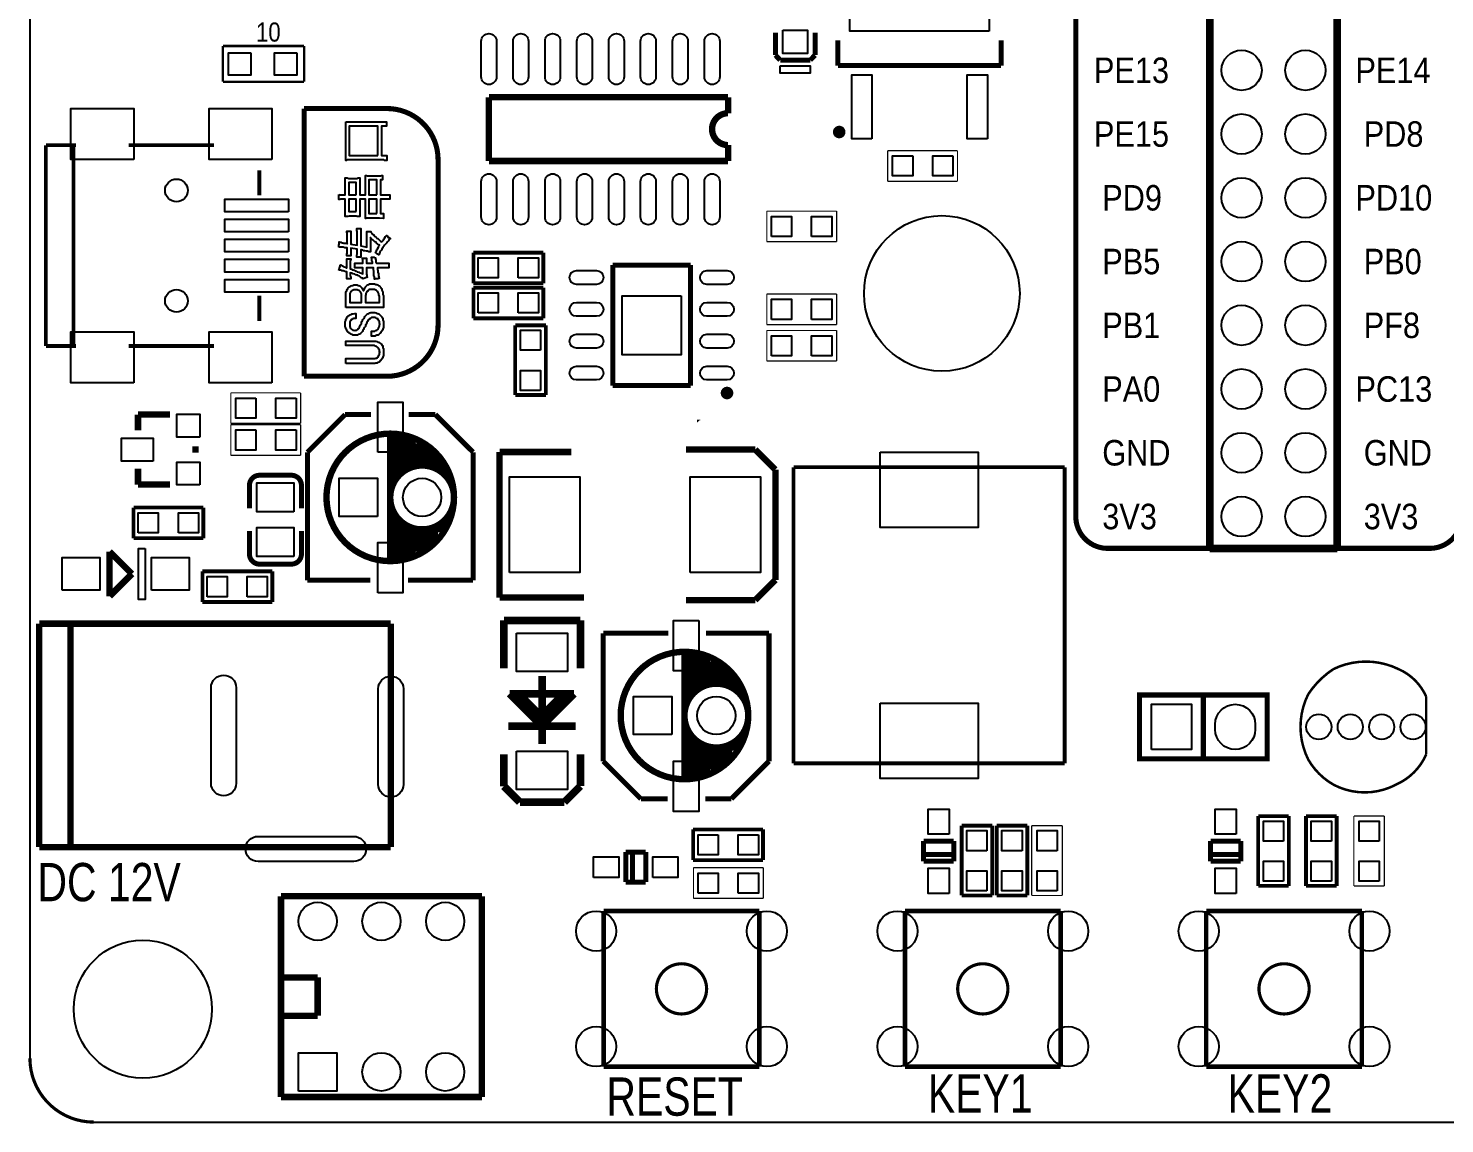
# Model space of a CAD drawing. Extents: x -6 to 176, y 0 to 129.
# Drawn here: x -0.1 to 56.3, y -0.1 to 43.6 of the extents above; entities that cross this region are included whole.
import ezdxf

# ---------------------------------------------------------------- set-up
doc = ezdxf.new("R2010")
doc.units = 0
for name, color, linetype in [('BG_OUTLINE', 3, 'CONTINUOUS'), ('BG_SILKSCREEN_TOP', 85, 'CONTINUOUS'), ('PG_SILKSCREEN_TOP', 85, 'CONTINUOUS'), ('PIN_TOP', 69, 'CONTINUOUS')]:
    doc.layers.add(name, color=color, linetype=linetype)

msp = doc.modelspace()

# ---------------------------------------------------------------- linework, layer by layer
at = {"layer": 'BG_OUTLINE'}
msp.add_lwpolyline([(0, 2.54, 0.414214), (2.54, 0), (173.459902, 0, 0.414214), (175.999902, 2.54), (175.999902, 122.460004, 0.414214), (173.459902, 125.000004), (2.54, 125.000004, 0.414214), (0, 122.460004)], format="xyb", close=True, dxfattribs=at)
at = {"layer": 'BG_OUTLINE', "const_width": 0.127}
msp.add_lwpolyline([(0, 2.54, 0.414214), (2.54, 0)], format="xyb", dxfattribs=at)
at = {"layer": 'BG_SILKSCREEN_TOP', "const_width": 0.2032}
for points in [[(46.99, 22.86), (55.753, 22.86, 0.414214), (57.023, 24.13), (57.023, 97.917, 0.414214), (55.753, 99.187), (42.926, 99.187, 0.414214), (41.656, 97.917), (41.656, 24.13, 0.414214), (42.926, 22.86), (46.99, 22.86)], [(14.224, 40.386, -0.414214), (16.256, 38.354)], [(16.256, 38.354), (16.256, 31.75, -0.414214), (14.224, 29.718)]]:
    msp.add_lwpolyline(points, format="xyb", dxfattribs=at)
at = {"layer": 'BG_SILKSCREEN_TOP'}
for points, const_width in [([(10.922, 40.386), (14.224, 40.386)], 0.2032), ([(10.922, 29.718), (10.922, 40.386)], 0.2032), ([(14.224, 29.718), (10.922, 29.718)], 0.2032), ([(26.56332, 27.976576), (26.70048, 27.976576)], 0.0254), ([(26.56332, 27.958288), (26.663904, 27.958288)], 0.0254), ([(26.56332, 27.94), (26.65476, 27.94)], 0.0254), ([(26.56332, 27.930856), (26.618184, 27.930856)], 0.0254), ([(26.56332, 27.912568), (26.60904, 27.912568)], 0.0254), ([(26.56332, 27.89428), (26.590752, 27.89428)], 0.0254), ([(26.56332, 27.885136), (26.572464, 27.885136)], 0.0254), ([(26.56332, 27.866848), (26.572464, 27.866848)], 0.0254)]:
    msp.add_lwpolyline(points, dxfattribs=dict(at, const_width=const_width))
for points in [[(12.580366, 39.860982), (12.620244, 39.860982), (12.660376, 39.860982), (12.700254, 39.860982), (12.740386, 39.860982), (12.80033, 39.860982), (12.840208, 39.860982), (12.88034, 39.860982), (12.920218, 39.860982), (12.940284, 39.860982), (13.860272, 39.860982), (13.90015, 39.860982), (13.940282, 39.860982), (13.98016, 39.860982), (14.020292, 39.860982), (14.080236, 39.860982), (14.120368, 39.860982), (14.160246, 39.860982), (14.200378, 39.860982), (14.200378, 39.680896), (14.000226, 39.680896), (14.000226, 38.520878), (14.22019, 38.520878), (14.22019, 38.32098), (14.180312, 38.32098), (14.14018, 38.32098), (14.100302, 38.340792), (14.06017, 38.340792), (14.000226, 38.340792), (13.960348, 38.340792), (13.920216, 38.340792), (13.880338, 38.340792), (13.860272, 38.340792), (12.940284, 38.340792), (12.900152, 38.340792), (12.860274, 38.340792), (12.820142, 38.340792), (12.760198, 38.340792), (12.72032, 38.340792), (12.680188, 38.340792), (12.64031, 38.340792), (12.600178, 38.32098), (12.580366, 38.32098)], [(13.860272, 38.520878), (13.860272, 39.680896), (12.72032, 39.680896), (12.72032, 38.520878)], [(12.300204, 36.96081), (12.340336, 36.940998), (12.380214, 36.940998), (12.420346, 36.940998), (12.460224, 36.940998), (12.520168, 36.940998), (12.5603, 36.940998), (12.5603, 37.620956), (12.600178, 37.620956), (12.64031, 37.620956), (12.700254, 37.60089), (12.740386, 37.60089), (12.780264, 37.60089), (12.820142, 37.60089), (12.840208, 37.60089), (12.900152, 37.60089), (12.940284, 37.60089), (12.980162, 37.60089), (13.020294, 37.60089), (13.080238, 37.620956), (13.12037, 37.620956), (13.140182, 37.620956), (13.140182, 36.940998), (13.360146, 36.940998), (13.360146, 37.720778), (13.400278, 37.720778), (13.440156, 37.700966), (13.480288, 37.700966), (13.540232, 37.700966), (13.580364, 37.700966), (13.620242, 37.700966), (13.680186, 37.700966), (13.720318, 37.700966), (13.780262, 37.700966), (13.82014, 37.700966), (13.860272, 37.700966), (13.90015, 37.700966), (13.960348, 37.700966), (14.000226, 37.720778), (14.040358, 37.720778), (14.040358, 37.540946), (13.960348, 37.540946), (13.960348, 36.940998), (14.000226, 36.940998), (14.06017, 36.940998), (14.100302, 36.940998), (14.14018, 36.940998), (14.200378, 36.940998), (14.240256, 36.940998), (14.280388, 36.940998), (14.320266, 36.940998), (14.340332, 36.940998), (14.340332, 36.780978), (14.3002, 36.780978), (14.240256, 36.780978), (14.200378, 36.780978), (14.160246, 36.780978), (14.120368, 36.780978), (14.080236, 36.780978), (14.020292, 36.780978), (13.98016, 36.780978), (13.960348, 36.780978), (13.960348, 36.200842), (14.080236, 36.200842), (14.080236, 36.000944), (13.920216, 36.020756), (13.860272, 36.020756), (13.800328, 36.020756), (13.740384, 36.020756), (13.680186, 36.020756), (13.620242, 36.020756), (13.580364, 36.020756), (13.540232, 36.020756), (13.500354, 36.020756), (13.460222, 36.020756), (13.420344, 36.020756), (13.400278, 36.020756), (13.380212, 36.000944), (13.360146, 36.000944), (13.360146, 36.780978), (13.140182, 36.780978), (13.140182, 36.080954), (13.080238, 36.080954), (13.04036, 36.080954), (13.000228, 36.100766), (12.96035, 36.100766), (12.900152, 36.100766), (12.860274, 36.100766), (12.840208, 36.100766), (12.80033, 36.100766), (12.760198, 36.100766), (12.72032, 36.100766), (12.660376, 36.080954), (12.620244, 36.080954), (12.580366, 36.080954), (12.5603, 36.080954), (12.5603, 36.780978), (12.520168, 36.780978), (12.48029, 36.780978), (12.420346, 36.780978), (12.380214, 36.780978), (12.340336, 36.760912), (12.300204, 36.760912)], [(13.000228, 36.940998), (13.000228, 37.44087), (12.700254, 37.44087), (12.700254, 36.940998)], [(13.82014, 36.940998), (13.82014, 37.540946), (13.500354, 37.540946), (13.500354, 36.940998)], [(13.000228, 36.280852), (13.000228, 36.780978), (12.700254, 36.780978), (12.700254, 36.280852)], [(13.82014, 36.200842), (13.82014, 36.780978), (13.500354, 36.780978), (13.500354, 36.200842)], [(12.300204, 34.860992), (12.300204, 34.90087), (12.300204, 34.941002), (12.32027, 34.98088), (12.32027, 35.020758), (12.32027, 35.080956), (12.340336, 35.06089), (12.380214, 35.06089), (12.420346, 35.040824), (12.460224, 35.040824), (12.500356, 35.020758), (12.5603, 35.020758), (12.620244, 35.020758), (12.64031, 35.000946), (12.64031, 35.280854), (12.64031, 35.320986), (12.64031, 35.360864), (12.64031, 35.420808), (12.620244, 35.46094), (12.620244, 35.500818), (12.780264, 35.500818), (12.780264, 35.46094), (12.780264, 35.420808), (12.780264, 35.38093), (12.780264, 35.340798), (12.780264, 35.280854), (12.780264, 34.98088), (13.04036, 34.941002), (13.04036, 35.38093), (13.04036, 35.440874), (13.04036, 35.481006), (13.020294, 35.520884), (13.020294, 35.560762), (13.020294, 35.600894), (13.180314, 35.600894), (13.180314, 35.560762), (13.180314, 35.520884), (13.180314, 35.481006), (13.180314, 35.440874), (13.180314, 35.38093), (13.180314, 34.920936), (13.420344, 34.860992), (13.420344, 35.481006), (13.580364, 35.481006), (13.580364, 35.46094), (13.620242, 35.420808), (13.640308, 35.38093), (13.680186, 35.360864), (13.700252, 35.320986), (13.720318, 35.30092), (13.760196, 35.280854), (13.780262, 35.260788), (13.82014, 35.22091), (13.860272, 35.200844), (13.880338, 35.180778), (13.920216, 35.1409), (13.960348, 35.100768), (14.020292, 35.080956), (14.040358, 35.100768), (14.06017, 35.120834), (14.080236, 35.1409), (14.100302, 35.180778), (14.120368, 35.22091), (14.160246, 35.280854), (14.200378, 35.320986), (14.240256, 35.30092), (14.260322, 35.260788), (14.3002, 35.240976), (14.340332, 35.22091), (14.360144, 35.200844), (14.320266, 35.180778), (14.3002, 35.1409), (14.280388, 35.120834), (14.240256, 35.080956), (14.22019, 35.040824), (14.180312, 35.000946), (14.160246, 34.98088), (14.120368, 34.941002), (14.100302, 34.90087), (14.06017, 34.860992), (14.040358, 34.82086), (14.020292, 34.780982), (14.000226, 34.74085), (13.960348, 34.700972), (13.940282, 34.66084), (13.920216, 34.620962), (13.920216, 34.58083), (13.90015, 34.560764), (13.860272, 34.58083), (13.82014, 34.600896), (13.780262, 34.640774), (13.760196, 34.66084), (13.780262, 34.66084), (13.780262, 34.680906), (13.800328, 34.720784), (13.82014, 34.760916), (13.840206, 34.800794), (13.880338, 34.860992), (13.90015, 34.920936), (13.920216, 34.941002), (13.90015, 34.960814), (13.860272, 34.98088), (13.840206, 35.000946), (13.800328, 35.020758), (13.780262, 35.06089), (13.740384, 35.080956), (13.700252, 35.120834), (13.660374, 35.160966), (13.620242, 35.180778), (13.580364, 35.22091), (13.560298, 35.240976), (13.560298, 34.680906), (13.500354, 34.680906), (13.440156, 34.700972), (13.400278, 34.700972), (13.340334, 34.720784), (13.300202, 34.720784), (13.260324, 34.74085), (13.220192, 34.74085), (13.20038, 34.760916), (13.180314, 34.760916), (13.180314, 34.700972), (13.180314, 34.640774), (13.180314, 34.58083), (13.180314, 34.540952), (13.180314, 34.50082), (13.180314, 34.481008), (13.180314, 34.460942), (13.020294, 34.460942), (13.020294, 34.481008), (13.020294, 34.520886), (13.020294, 34.540952), (13.04036, 34.600896), (13.04036, 34.640774), (13.04036, 34.700972), (13.04036, 34.760916), (13.04036, 34.780982), (12.780264, 34.82086), (12.780264, 34.760916), (12.780264, 34.700972), (12.780264, 34.66084), (12.780264, 34.600896), (12.780264, 34.58083), (12.780264, 34.540952), (12.780264, 34.520886), (12.620244, 34.520886), (12.620244, 34.560764), (12.620244, 34.58083), (12.64031, 34.620962), (12.64031, 34.680906), (12.64031, 34.720784), (12.64031, 34.780982), (12.64031, 34.82086), (12.64031, 34.840926), (12.600178, 34.840926), (12.5603, 34.840926), (12.540234, 34.840926), (12.48029, 34.860992), (12.440158, 34.860992), (12.380214, 34.860992), (12.340336, 34.860992)], [(12.300204, 33.941004), (12.32027, 34.000948), (12.340336, 34.060892), (12.360148, 34.10077), (12.360148, 34.140902), (12.380214, 34.160968), (12.40028, 34.140902), (12.440158, 34.120836), (12.460224, 34.10077), (12.500356, 34.080958), (12.5603, 34.060892), (12.600178, 34.040826), (12.620244, 34.040826), (12.620244, 34.160968), (12.620244, 34.200846), (12.620244, 34.240978), (12.620244, 34.280856), (12.620244, 34.3408), (12.620244, 34.380932), (12.620244, 34.400998), (12.780264, 34.400998), (12.780264, 34.3408), (12.760198, 34.300922), (12.760198, 34.240978), (12.760198, 34.200846), (12.760198, 34.18078), (12.760198, 34.160968), (12.760198, 34.000948), (12.780264, 34.000948), (12.820142, 33.980882), (12.840208, 33.960816), (12.88034, 33.960816), (12.920218, 33.941004), (12.96035, 33.920938), (13.000228, 33.900872), (13.04036, 33.880806), (13.100304, 33.860994), (13.140182, 33.840928), (13.20038, 33.820862), (13.260324, 33.800796), (13.260324, 34.040826), (13.20038, 34.040826), (13.160248, 34.040826), (13.100304, 34.040826), (13.060172, 34.040826), (13.020294, 34.040826), (12.980162, 34.040826), (12.940284, 34.040826), (12.940284, 34.220912), (12.980162, 34.220912), (13.000228, 34.220912), (13.04036, 34.220912), (13.100304, 34.220912), (13.140182, 34.220912), (13.20038, 34.220912), (13.260324, 34.220912), (13.260324, 34.26079), (13.260324, 34.300922), (13.260324, 34.3408), (13.240258, 34.400998), (13.240258, 34.42081), (13.400278, 34.42081), (13.400278, 34.380932), (13.400278, 34.3408), (13.400278, 34.300922), (13.400278, 34.240978), (13.400278, 34.220912), (13.640308, 34.220912), (13.640308, 34.26079), (13.620242, 34.300922), (13.620242, 34.3408), (13.620242, 34.380932), (13.600176, 34.440876), (13.600176, 34.460942), (13.640308, 34.460942), (13.700252, 34.460942), (13.740384, 34.440876), (13.760196, 34.440876), (13.760196, 34.42081), (13.760196, 34.380932), (13.780262, 34.3408), (13.780262, 34.280856), (13.800328, 34.240978), (13.800328, 34.220912), (13.860272, 34.220912), (13.920216, 34.220912), (13.98016, 34.220912), (14.020292, 34.220912), (14.06017, 34.220912), (14.120368, 34.220912), (14.160246, 34.220912), (14.200378, 34.220912), (14.240256, 34.220912), (14.260322, 34.220912), (14.3002, 34.220912), (14.3002, 34.040826), (14.260322, 34.040826), (14.200378, 34.040826), (14.160246, 34.040826), (14.120368, 34.040826), (14.06017, 34.040826), (14.020292, 34.040826), (13.98016, 34.040826), (13.940282, 34.040826), (13.90015, 34.040826), (13.860272, 34.040826), (13.840206, 34.040826), (13.840206, 33.980882), (13.860272, 33.920938), (13.860272, 33.860994), (13.880338, 33.800796), (13.880338, 33.760918), (13.880338, 33.720786), (13.90015, 33.680908), (13.90015, 33.660842), (13.90015, 33.640776), (13.920216, 33.620964), (13.860272, 33.600898), (13.82014, 33.600898), (13.780262, 33.600898), (13.740384, 33.580832), (13.720318, 33.580832), (13.720318, 33.600898), (13.720318, 33.640776), (13.720318, 33.660842), (13.700252, 33.700974), (13.700252, 33.740852), (13.700252, 33.800796), (13.700252, 33.840928), (13.700252, 33.900872), (13.680186, 33.960816), (13.680186, 34.02076), (13.680186, 34.040826), (13.400278, 34.040826), (13.400278, 33.980882), (13.400278, 33.941004), (13.400278, 33.880806), (13.400278, 33.840928), (13.400278, 33.780984), (13.420344, 33.740852), (13.420344, 33.720786), (13.420344, 33.680908), (13.440156, 33.660842), (13.260324, 33.600898), (13.240258, 33.620964), (13.20038, 33.640776), (13.160248, 33.660842), (13.12037, 33.700974), (13.080238, 33.720786), (13.060172, 33.740852), (13.020294, 33.740852), (12.980162, 33.760918), (12.940284, 33.780984), (12.88034, 33.800796), (12.840208, 33.820862), (12.80033, 33.820862), (12.760198, 33.840928), (12.760198, 33.800796), (12.760198, 33.760918), (12.760198, 33.720786), (12.780264, 33.660842), (12.780264, 33.620964), (12.780264, 33.600898), (12.620244, 33.600898), (12.620244, 33.640776), (12.620244, 33.680908), (12.620244, 33.720786), (12.620244, 33.780984), (12.620244, 33.820862), (12.620244, 33.860994), (12.620244, 33.880806), (12.580366, 33.880806), (12.520168, 33.900872), (12.48029, 33.920938), (12.440158, 33.920938), (12.40028, 33.941004), (12.360148, 33.941004), (12.32027, 33.941004)], [(12.580366, 32.460946), (12.580366, 32.92094), (12.580366, 32.960818), (12.580366, 33.020762), (12.580366, 33.060894), (12.600178, 33.100772), (12.620244, 33.140904), (12.64031, 33.180782), (12.660376, 33.220914), (12.680188, 33.24098), (12.72032, 33.280858), (12.760198, 33.300924), (12.80033, 33.32099), (12.840208, 33.340802), (12.88034, 33.340802), (12.920218, 33.360868), (12.96035, 33.360868), (13.020294, 33.360868), (13.060172, 33.340802), (13.100304, 33.340802), (13.140182, 33.32099), (13.160248, 33.300924), (13.180314, 33.280858), (13.220192, 33.24098), (13.240258, 33.200848), (13.260324, 33.180782), (13.28039, 33.140904), (13.28039, 33.120838), (13.300202, 33.16097), (13.320268, 33.200848), (13.340334, 33.24098), (13.360146, 33.280858), (13.400278, 33.32099), (13.420344, 33.340802), (13.460222, 33.360868), (13.500354, 33.380934), (13.540232, 33.401), (13.600176, 33.401), (13.620242, 33.401), (13.680186, 33.401), (13.720318, 33.401), (13.780262, 33.380934), (13.82014, 33.380934), (13.860272, 33.360868), (13.880338, 33.340802), (13.920216, 33.32099), (13.940282, 33.300924), (13.98016, 33.260792), (14.000226, 33.220914), (14.020292, 33.180782), (14.020292, 33.16097), (14.040358, 33.120838), (14.06017, 33.060894), (14.06017, 33.020762), (14.06017, 32.980884), (14.080236, 32.92094), (14.080236, 32.900874), (14.080236, 32.460946)], [(12.740386, 32.980884), (12.740386, 32.660844), (13.20038, 32.660844), (13.20038, 33.00095), (13.160248, 33.08096), (13.12037, 33.120838), (13.04036, 33.16097), (12.900152, 33.16097), (12.820142, 33.120838), (12.80033, 33.100772), (12.780264, 33.100772), (12.740386, 33.020762)], [(13.360146, 32.880808), (13.360146, 32.660844), (13.920216, 32.660844), (13.920216, 32.900874), (13.90015, 32.960818), (13.90015, 33.00095), (13.860272, 33.08096), (13.860272, 33.100772), (13.82014, 33.120838), (13.800328, 33.140904), (13.720318, 33.180782), (13.520166, 33.180782), (13.500354, 33.16097), (13.460222, 33.140904), (13.440156, 33.100772), (13.420344, 33.100772), (13.380212, 33.020762), (13.380212, 32.980884), (13.360146, 32.941006)], [(12.5603, 31.680912), (12.5603, 31.72079), (12.5603, 31.760922), (12.5603, 31.780988), (12.5603, 31.840932), (12.5603, 31.88081), (12.580366, 31.941008), (12.580366, 31.980886), (12.600178, 32.000952), (12.620244, 32.04083), (12.64031, 32.080962), (12.660376, 32.100774), (12.680188, 32.12084), (12.72032, 32.140906), (12.760198, 32.160972), (12.80033, 32.180784), (12.840208, 32.20085), (12.88034, 32.20085), (12.940284, 32.220916), (12.980162, 32.220916), (12.980162, 32.020764), (12.940284, 32.020764), (12.900152, 32.020764), (12.860274, 32.000952), (12.820142, 31.980886), (12.80033, 31.980886), (12.780264, 31.941008), (12.760198, 31.900876), (12.740386, 31.88081), (12.740386, 31.820866), (12.740386, 31.780988), (12.740386, 31.740856), (12.740386, 31.700978), (12.760198, 31.660846), (12.780264, 31.620968), (12.820142, 31.580836), (12.860274, 31.56077), (12.900152, 31.56077), (12.940284, 31.540958), (12.980162, 31.56077), (13.020294, 31.56077), (13.060172, 31.600902), (13.080238, 31.600902), (13.080238, 31.620968), (13.100304, 31.64078), (13.12037, 31.680912), (13.140182, 31.72079), (13.160248, 31.760922), (13.20038, 31.820866), (13.20038, 31.860998), (13.220192, 31.900876), (13.240258, 31.941008), (13.260324, 31.980886), (13.300202, 32.020764), (13.320268, 32.060896), (13.340334, 32.100774), (13.360146, 32.12084), (13.400278, 32.160972), (13.420344, 32.180784), (13.460222, 32.20085), (13.500354, 32.220916), (13.540232, 32.240982), (13.580364, 32.260794), (13.620242, 32.260794), (13.660374, 32.260794), (13.700252, 32.260794), (13.740384, 32.260794), (13.780262, 32.240982), (13.82014, 32.220916), (13.860272, 32.220916), (13.90015, 32.20085), (13.940282, 32.160972), (13.960348, 32.140906), (14.000226, 32.100774), (14.020292, 32.080962), (14.040358, 32.04083), (14.06017, 32.000952), (14.06017, 31.96082), (14.080236, 31.920942), (14.080236, 31.860998), (14.080236, 31.820866), (14.080236, 31.780988), (14.080236, 31.740856), (14.080236, 31.680912), (14.080236, 31.64078), (14.06017, 31.600902), (14.040358, 31.56077), (14.020292, 31.520892), (14.000226, 31.500826), (13.98016, 31.460948), (13.960348, 31.440882), (13.940282, 31.420816), (13.90015, 31.380938), (13.860272, 31.360872), (13.82014, 31.360872), (13.780262, 31.340806), (13.740384, 31.320994), (13.700252, 31.320994), (13.660374, 31.320994), (13.600176, 31.320994), (13.600176, 31.520892), (13.660374, 31.520892), (13.700252, 31.520892), (13.740384, 31.520892), (13.780262, 31.540958), (13.82014, 31.56077), (13.860272, 31.580836), (13.860272, 31.600902), (13.880338, 31.64078), (13.90015, 31.660846), (13.920216, 31.72079), (13.920216, 31.760922), (13.940282, 31.780988), (13.920216, 31.840932), (13.920216, 31.88081), (13.90015, 31.920942), (13.880338, 31.96082), (13.860272, 31.980886), (13.860272, 32.000952), (13.82014, 32.020764), (13.780262, 32.04083), (13.740384, 32.060896), (13.700252, 32.060896), (13.680186, 32.060896), (13.640308, 32.060896), (13.600176, 32.060896), (13.560298, 32.020764), (13.520166, 32.000952), (13.520166, 31.980886), (13.480288, 31.96082), (13.460222, 31.920942), (13.440156, 31.900876), (13.420344, 31.860998), (13.400278, 31.820866), (13.380212, 31.760922), (13.360146, 31.760922), (13.360146, 31.700978), (13.320268, 31.660846), (13.300202, 31.620968), (13.28039, 31.580836), (13.260324, 31.540958), (13.240258, 31.500826), (13.220192, 31.48076), (13.20038, 31.460948), (13.160248, 31.420816), (13.12037, 31.401004), (13.080238, 31.380938), (13.04036, 31.360872), (13.000228, 31.360872), (12.96035, 31.360872), (12.920218, 31.360872), (12.88034, 31.360872), (12.840208, 31.380938), (12.80033, 31.401004), (12.760198, 31.420816), (12.72032, 31.440882), (12.700254, 31.460948), (12.660376, 31.48076), (12.64031, 31.520892), (12.620244, 31.56077), (12.600178, 31.600902), (12.580366, 31.64078)], [(12.580366, 30.22092), (12.580366, 30.420818), (13.640308, 30.420818), (13.700252, 30.420818), (13.740384, 30.420818), (13.780262, 30.440884), (13.82014, 30.440884), (13.840206, 30.480762), (13.860272, 30.480762), (13.880338, 30.520894), (13.90015, 30.560772), (13.920216, 30.600904), (13.920216, 30.640782), (13.940282, 30.680914), (13.920216, 30.720792), (13.920216, 30.760924), (13.90015, 30.800802), (13.880338, 30.840934), (13.860272, 30.861), (13.840206, 30.880812), (13.800328, 30.900878), (13.760196, 30.920944), (13.720318, 30.940756), (13.660374, 30.940756), (13.640308, 30.940756), (12.580366, 30.940756), (12.580366, 31.120842), (13.640308, 31.120842), (13.680186, 31.120842), (13.740384, 31.120842), (13.780262, 31.120842), (13.82014, 31.100776), (13.860272, 31.080964), (13.90015, 31.080964), (13.920216, 31.060898), (13.960348, 31.020766), (14.000226, 31.000954), (14.020292, 30.960822), (14.040358, 30.940756), (14.06017, 30.900878), (14.06017, 30.861), (14.080236, 30.820868), (14.080236, 30.760924), (14.080236, 30.720792), (14.080236, 30.680914), (14.080236, 30.62097), (14.080236, 30.580838), (14.080236, 30.520894), (14.06017, 30.480762), (14.040358, 30.440884), (14.020292, 30.401006), (14.000226, 30.38094), (13.98016, 30.340808), (13.960348, 30.340808), (13.940282, 30.30093), (13.90015, 30.280864), (13.860272, 30.260798), (13.82014, 30.240986), (13.780262, 30.240986), (13.740384, 30.22092), (13.700252, 30.22092), (13.640308, 30.22092)]]:
    msp.add_lwpolyline(points, close=True, dxfattribs=at)
at = {"layer": 'PG_SILKSCREEN_TOP'}
for points, const_width in [([(46.99, 22.86), (46.99, 99.06)], 0.3048), ([(52.07, 99.06), (52.07, 22.86)], 0.3048), ([(29.69006, 43.41495), (29.69006, 42.515028)], 0.199898), ([(31.26994, 42.515028), (31.26994, 43.41495)], 0.199898), ([(7.6835, 42.8752), (10.921492, 42.8752)], 0.100076), ([(7.6835, 41.4528), (7.6835, 42.8752)], 0.100076), ([(10.921492, 42.8752), (10.921492, 41.4528)], 0.100076), ([(32.18307, 42.099992), (32.18307, 43.09999)], 0.199898), ([(38.68293, 43.09999), (38.68293, 42.099992)], 0.199898), ([(29.69006, 42.515028), (29.8831, 42.314876)], 0.199898), ([(29.8831, 42.314876), (31.0769, 42.314876)], 0.199898), ([(31.0769, 42.314876), (31.26994, 42.515028)], 0.199898), ([(38.68293, 42.099992), (32.18307, 42.099992)], 0.199898), ([(10.921492, 41.4528), (7.6835, 41.4528)], 0.100076), ([(18.280126, 38.294818), (18.280126, 40.834818)], 0.254), ([(18.280126, 40.834818), (27.805126, 40.834818)], 0.254), ([(27.805126, 40.834818), (27.805126, 40.199818)], 0.254), ([(0.634238, 38.924992), (1.834134, 38.924992)], 0.1524), ([(0.634238, 30.925008), (0.634238, 38.924992)], 0.1524), ([(1.734058, 30.925008), (1.734058, 38.924992)], 0.1524), ([(3.934206, 38.924992), (7.33425, 38.924992)], 0.1524), ([(27.805126, 38.929818), (27.805126, 38.294818)], 0.254), ([(27.805126, 38.294818), (18.280126, 38.294818)], 0.254), ([(34.163, 38.7096), (36.9443, 38.7096)], 0.0508), ([(34.163, 37.4904), (34.163, 38.7096)], 0.0508), ([(36.9443, 38.7096), (36.9443, 37.4904)], 0.0508), ([(9.134094, 36.924996), (9.134094, 37.924994)], 0.1524), ([(36.9443, 37.4904), (34.163, 37.4904)], 0.0508), ([(29.3497, 35.0774), (29.3497, 36.2966)], 0.0508), ([(29.3497, 36.2966), (32.131, 36.2966)], 0.0508), ([(32.131, 36.2966), (32.131, 35.0774)], 0.0508), ([(32.131, 35.0774), (29.3497, 35.0774)], 0.0508), ([(17.6657, 34.6456), (20.447, 34.6456)], 0.1524), ([(17.6657, 33.4264), (17.6657, 34.6456)], 0.1524), ([(20.447, 34.6456), (20.447, 33.4264)], 0.1524), ([(26.314908, 34.150046), (23.215092, 34.150046)], 0.199898), ([(23.215092, 34.150046), (23.215092, 29.349954)], 0.199898), ([(26.314908, 29.349954), (26.314908, 34.150046)], 0.199898), ([(20.447, 33.4264), (17.6657, 33.4264)], 0.1524), ([(17.6657, 33.2486), (20.447, 33.2486)], 0.1524), ([(17.6657, 32.0294), (17.6657, 33.2486)], 0.1524), ([(20.447, 33.2486), (20.447, 32.0294)], 0.1524), ([(9.134094, 31.925006), (9.134094, 32.925004)], 0.1524), ([(29.3497, 31.7754), (29.3497, 32.9946)], 0.0508), ([(29.3497, 32.9946), (32.131, 32.9946)], 0.0508), ([(32.131, 32.9946), (32.131, 31.7754)], 0.0508), ([(20.447, 32.0294), (17.6657, 32.0294)], 0.1524), ([(19.3294, 28.9687), (19.3294, 31.75)], 0.1524), ([(19.3294, 31.75), (20.5486, 31.75)], 0.1524), ([(20.5486, 31.75), (20.5486, 28.9687)], 0.1524), ([(32.131, 31.7754), (29.3497, 31.7754)], 0.0508), ([(29.3497, 30.32252), (29.3497, 31.54172)], 0.0508), ([(29.3497, 31.54172), (32.131, 31.54172)], 0.0508), ([(32.131, 31.54172), (32.131, 30.32252)], 0.0508), ([(0.634238, 30.925008), (1.834134, 30.925008)], 0.1524), ([(3.934206, 30.925008), (7.33425, 30.925008)], 0.1524), ([(32.131, 30.32252), (29.3497, 30.32252)], 0.0508), ([(23.215092, 29.349954), (26.314908, 29.349954)], 0.199898), ([(8.001, 29.0576), (10.7823, 29.0576)], 0.0508), ([(8.001, 27.8384), (8.001, 29.0576)], 0.0508), ([(10.7823, 29.0576), (10.7823, 27.8384)], 0.0508), ([(20.5486, 28.9687), (19.3294, 28.9687)], 0.1524), ([(4.3053, 27.559), (4.3053, 28.194)], 0.254), ([(4.3053, 28.194), (5.5753, 28.194)], 0.254), ([(12.550902, 28.191968), (11.051032, 26.692098)], 0.199898), ([(13.589, 28.191968), (12.550902, 28.191968)], 0.199898), ([(16.151098, 28.191968), (15.0876, 28.191968)], 0.199898), ([(17.650968, 26.692098), (16.151098, 28.191968)], 0.199898), ([(10.7823, 27.8384), (8.001, 27.8384)], 0.0508), ([(8.001, 27.7876), (10.7823, 27.7876)], 0.0508), ([(8.001, 26.5684), (8.001, 27.7876)], 0.0508), ([(10.7823, 27.7876), (10.7823, 26.5684)], 0.0508), ([(14.351, 22.352), (14.351, 27.432)], 0.254), ([(14.478, 27.178), (15.367, 27.178)], 0.254), ([(6.5913, 26.67), (6.5913, 26.924)], 0.254), ([(10.7823, 26.5684), (8.001, 26.5684)], 0.0508), ([(11.051032, 26.692098), (11.051032, 21.592032)], 0.199898), ([(14.478, 26.924), (15.875, 26.924)], 0.254), ([(14.478, 26.67), (16.129, 26.67)], 0.254), ([(14.478, 26.416), (16.383, 26.416)], 0.254), ([(17.650968, 21.592032), (17.650968, 26.692098)], 0.199898), ([(21.56333, 26.699718), (18.70329, 26.699718)], 0.254), ([(18.70329, 26.699718), (18.70329, 20.899882)], 0.254), ([(26.13533, 26.799794), (28.89123, 26.799794)], 0.254), ([(28.89123, 26.799794), (29.69133, 25.999694)], 0.254), ([(4.3053, 26.035), (4.3053, 25.4)], 0.254), ([(14.478, 26.162), (16.51, 26.162)], 0.254), ([(14.478, 25.908), (14.859, 25.908)], 0.254), ([(16.383, 26.035), (16.51, 26.035)], 0.254), ([(29.69133, 25.999694), (29.69133, 21.599906)], 0.254), ([(30.41396, 26.092912), (30.41396, 14.293088)], 0.1524), ([(41.21404, 26.092912), (30.41396, 26.092912)], 0.1524), ([(41.21404, 14.293088), (41.21404, 26.092912)], 0.1524), ([(4.3053, 25.4), (5.5753, 25.4)], 0.254), ([(8.74395, 25.373076), (8.74395, 24.453088)], 0.199898), ([(14.478, 25.781), (14.605, 25.781)], 0.254), ([(4.1275, 24.4856), (6.9088, 24.4856)], 0.1524), ([(4.1275, 23.2664), (4.1275, 24.4856)], 0.1524), ([(6.9088, 24.4856), (6.9088, 23.2664)], 0.1524), ([(14.351, 24.13), (14.605, 24.13)], 0.254), ([(14.351, 23.876), (14.859, 23.876)], 0.254), ([(14.351, 23.622), (16.51, 23.622)], 0.254), ([(16.383, 23.749), (16.51, 23.749)], 0.254), ([(6.9088, 23.2664), (4.1275, 23.2664)], 0.1524), ([(10.81405, 22.632924), (10.81405, 23.552912)], 0.199898), ([(14.478, 23.368), (16.256, 23.368)], 0.254), ([(14.478, 23.114), (16.129, 23.114)], 0.254), ([(3.175, 22.733), (4.064, 21.844)], 0.254), ([(3.175, 20.955), (3.175, 22.733)], 0.254), ([(14.351, 22.606), (15.367, 22.606)], 0.254), ([(14.478, 22.86), (15.875, 22.86)], 0.254), ([(52.07, 22.86), (46.99, 22.86)], 0.3048), ([(6.8707, 21.9456), (9.652, 21.9456)], 0.1524), ([(6.8707, 20.7264), (6.8707, 21.9456)], 0.1524), ([(9.652, 21.9456), (9.652, 20.7264)], 0.1524), ([(4.064, 21.844), (3.175, 20.955)], 0.254), ([(11.051032, 21.592032), (13.5636, 21.592032)], 0.199898), ([(15.0622, 21.592032), (17.650968, 21.592032)], 0.199898), ([(29.69133, 21.599906), (28.89123, 20.799806)], 0.254), ([(18.70329, 20.899882), (22.07133, 20.899882)], 0.254), ([(28.89123, 20.799806), (26.13533, 20.799806)], 0.254), ([(9.652, 20.7264), (6.8707, 20.7264)], 0.1524), ([(0.373126, 10.959592), (0.373126, 19.859752)], 0.254), ([(0.373126, 19.859752), (14.373098, 19.859752)], 0.254), ([(1.617726, 11.010392), (1.617726, 19.859752)], 0.254), ([(14.373098, 19.859752), (14.373098, 10.959592)], 0.254), ([(18.87601, 18.082006), (18.87601, 19.987006)], 0.3048), ([(18.87601, 19.987006), (21.92401, 19.987006)], 0.3048), ([(21.92401, 19.987006), (21.92401, 18.082006)], 0.3048), ([(25.4254, 19.479768), (22.836632, 19.479768)], 0.199898), ([(22.836632, 19.479768), (22.836632, 14.379702)], 0.199898), ([(29.436568, 19.479768), (26.924, 19.479768)], 0.199898), ([(29.436568, 14.379702), (29.436568, 19.479768)], 0.199898), ([(26.070052, 13.66012), (26.070052, 18.74012)], 0.254), ([(26.197052, 18.48612), (27.086052, 18.48612)], 0.254), ([(26.197052, 18.23212), (27.594052, 18.23212)], 0.254), ([(26.197052, 17.97812), (27.848052, 17.97812)], 0.254), ([(20.396708, 17.779238), (20.396708, 15.061438)], 0.3048), ([(26.197052, 17.72412), (28.102052, 17.72412)], 0.254), ([(26.197052, 17.47012), (28.229052, 17.47012)], 0.254), ([(20.396708, 15.772638), (19.101308, 17.068038)], 0.3048), ([(19.101308, 17.068038), (21.666708, 17.068038)], 0.3048), ([(20.361656, 16.16964), (19.507708, 17.023842)], 0.3048), ([(21.260308, 17.068038), (20.361656, 16.16964)], 0.3048), ([(21.666708, 17.068038), (20.371308, 15.772638)], 0.3048), ([(26.197052, 17.21612), (26.578052, 17.21612)], 0.254), ([(26.197052, 17.08912), (26.324052, 17.08912)], 0.254), ([(28.102052, 17.34312), (28.229052, 17.34312)], 0.254), ([(44.196, 14.478), (44.196, 17.018), (49.276, 17.018), (49.276, 14.478), (44.196, 14.478)], 0.2032), ([(46.736, 14.478), (46.736, 17.018)], 0.2032), ([(19.050508, 15.772638), (21.742908, 15.772638)], 0.3048), ([(20.371308, 15.772638), (20.396708, 15.772638)], 0.3048), ([(26.070052, 15.43812), (26.324052, 15.43812)], 0.254), ([(26.070052, 15.18412), (26.578052, 15.18412)], 0.254), ([(18.87601, 13.385038), (18.87601, 14.653006)], 0.3048), ([(21.92401, 14.653006), (21.92401, 13.386308)], 0.3048), ([(26.070052, 14.93012), (28.229052, 14.93012)], 0.254), ([(26.197052, 14.67612), (27.975052, 14.67612)], 0.254), ([(28.102052, 15.05712), (28.229052, 15.05712)], 0.254), ([(22.836632, 14.379702), (24.336502, 12.879832)], 0.199898), ([(26.197052, 14.42212), (27.848052, 14.42212)], 0.254), ([(26.197052, 14.16812), (27.594052, 14.16812)], 0.254), ([(27.936698, 12.879832), (29.436568, 14.379702)], 0.199898), ([(30.41396, 14.293088), (41.21404, 14.293088)], 0.1524), ([(26.070052, 13.91412), (27.086052, 13.91412)], 0.254), ([(19.513042, 12.748006), (18.87601, 13.385038)], 0.3048), ([(21.92401, 13.386308), (21.285708, 12.748006)], 0.3048), ([(24.336502, 12.879832), (25.4, 12.879832)], 0.199898), ([(26.8986, 12.879832), (27.936698, 12.879832)], 0.199898), ([(21.285708, 12.748006), (19.513042, 12.748006)], 0.3048), ([(37.1094, 9.0297), (37.1094, 11.811)], 0.1524), ([(37.1094, 11.811), (38.3286, 11.811)], 0.1524), ([(38.3286, 11.811), (38.3286, 9.0297)], 0.1524), ([(38.5064, 9.0297), (38.5064, 11.811)], 0.1524), ([(38.5064, 11.811), (39.7256, 11.811)], 0.1524), ([(39.7256, 11.811), (39.7256, 9.0297)], 0.1524), ([(48.9204, 9.4107), (48.9204, 12.192)], 0.1524), ([(48.9204, 12.192), (50.1396, 12.192)], 0.1524), ([(50.1396, 12.192), (50.1396, 9.4107)], 0.1524), ([(50.8254, 9.4107), (50.8254, 12.192)], 0.1524), ([(50.8254, 12.192), (52.0446, 12.192)], 0.1524), ([(52.0446, 12.192), (52.0446, 9.4107)], 0.1524), ([(52.7304, 12.192), (53.9496, 12.192)], 0.0508), ([(52.7304, 9.4107), (52.7304, 12.192)], 0.0508), ([(53.9496, 12.192), (53.9496, 9.4107)], 0.0508), ([(26.416, 10.4394), (26.416, 11.6586)], 0.1524), ([(26.416, 11.6586), (29.1973, 11.6586)], 0.1524), ([(29.1973, 11.6586), (29.1973, 10.4394)], 0.1524), ([(35.595052, 11.19505), (36.794948, 11.19505)], 0.199898), ([(35.595052, 10.39495), (35.595052, 11.19505)], 0.199898), ([(36.794948, 11.19505), (36.794948, 10.39495)], 0.199898), ([(39.9034, 11.811), (41.1226, 11.811)], 0.0508), ([(39.9034, 9.0297), (39.9034, 11.811)], 0.0508), ([(41.1226, 11.811), (41.1226, 9.0297)], 0.0508), ([(47.025052, 11.19505), (48.224948, 11.19505)], 0.199898), ([(47.025052, 10.39495), (47.025052, 11.19505)], 0.199898), ([(48.224948, 11.19505), (48.224948, 10.39495)], 0.199898), ([(14.373098, 10.959592), (0.373126, 10.959592)], 0.254), ([(23.72995, 9.560052), (23.72995, 10.759948)], 0.199898), ([(23.72995, 10.759948), (24.53005, 10.759948)], 0.199898), ([(23.999952, 9.560052), (23.999952, 10.759948)], 0.199898), ([(24.53005, 10.759948), (24.53005, 9.560052)], 0.199898), ([(36.794948, 10.664952), (35.595052, 10.664952)], 0.199898), ([(48.224948, 10.664952), (47.025052, 10.664952)], 0.199898), ([(29.1973, 10.4394), (26.416, 10.4394)], 0.1524), ([(26.4287, 8.9154), (26.4287, 10.1346)], 0.0508), ([(26.4287, 10.1346), (29.21, 10.1346)], 0.0508), ([(29.21, 10.1346), (29.21, 8.9154)], 0.0508), ([(36.794948, 10.39495), (35.595052, 10.39495)], 0.199898), ([(48.224948, 10.39495), (47.025052, 10.39495)], 0.199898), ([(24.53005, 9.560052), (23.72995, 9.560052)], 0.199898), ([(9.99998, 8.999982), (17.999964, 8.999982)], 0.254), ([(9.99998, 0.999998), (9.99998, 8.999982)], 0.254), ([(17.999964, 8.999982), (17.999964, 0.999998)], 0.254), ([(38.3286, 9.0297), (37.1094, 9.0297)], 0.1524), ([(39.7256, 9.0297), (38.5064, 9.0297)], 0.1524), ([(41.1226, 9.0297), (39.9034, 9.0297)], 0.0508), ([(50.1396, 9.4107), (48.9204, 9.4107)], 0.1524), ([(52.0446, 9.4107), (50.8254, 9.4107)], 0.1524), ([(53.9496, 9.4107), (52.7304, 9.4107)], 0.0508), ([(22.851872, 8.408924), (22.851872, 2.208784)], 0.1778), ([(29.052012, 8.408924), (22.851872, 8.408924)], 0.1778), ([(29.21, 8.9154), (26.4287, 8.9154)], 0.0508), ([(29.052012, 2.208784), (29.052012, 8.408924)], 0.1778), ([(34.852102, 8.408924), (34.852102, 2.208784)], 0.1778), ([(41.052242, 8.408924), (34.852102, 8.408924)], 0.1778), ([(41.052242, 2.208784), (41.052242, 8.408924)], 0.1778), ([(46.852078, 8.408924), (46.852078, 2.208784)], 0.1778), ([(53.052218, 8.408924), (46.852078, 8.408924)], 0.1778), ([(53.052218, 2.208784), (53.052218, 8.408924)], 0.1778), ([(11.459972, 5.76199), (9.99998, 5.76199)], 0.254), ([(11.459972, 4.23799), (11.459972, 5.76199)], 0.254), ([(9.99998, 4.23799), (11.459972, 4.23799)], 0.254), ([(22.851872, 2.208784), (29.052012, 2.208784)], 0.1778), ([(34.852102, 2.208784), (41.052242, 2.208784)], 0.1778), ([(46.852078, 2.208784), (53.052218, 2.208784)], 0.1778), ([(17.999964, 0.999998), (9.99998, 0.999998)], 0.254)]:
    msp.add_lwpolyline(points, dxfattribs=dict(at, const_width=const_width))
for points in [[(29.880052, 42.090086), (31.079948, 42.090086), (31.079948, 41.789858), (29.880052, 41.789858)], [(4.59105, 22.86), (4.59105, 20.828), (4.318, 20.828), (4.318, 22.86)], [(20.980908, 17.068038), (20.980908, 16.405606), (19.763486, 16.405606), (19.763486, 17.068038)]]:
    msp.add_lwpolyline(points, close=True, dxfattribs=at)
for points, const_width in [([(27.805126, 40.199818, 1), (27.805126, 38.929818)], 0.254), ([(32.358076, 39.45001, 0.99992), (32.107886, 39.45001, 1.00008), (32.358076, 39.45001)], 0.249936), ([(27.889962, 29.04998, 1.00016), (27.640026, 29.04998, 0.99984), (27.889962, 29.04998)], 0.249936), ([(16.891, 24.892, 1), (11.811, 24.892, 1), (16.891, 24.892)], 0.254), ([(16.891, 24.892, 1), (14.351, 24.892)], 0.254), ([(10.414, 25.773126), (9.144, 25.773126, 0.414214), (8.74395, 25.373076)], 0.199898), ([(10.81405, 24.453088), (10.81405, 25.373076, 0.414214), (10.414, 25.773126)], 0.199898), ([(14.351, 24.892, 1.00521), (16.891, 24.892)], 0.254), ([(8.74395, 23.552912), (8.74395, 22.632924, 0.414214), (9.144, 22.232874)], 0.199898), ([(9.144, 22.232874), (10.414, 22.232874, 0.414214), (10.81405, 22.632924)], 0.199898), ([(28.610052, 16.20012, 1), (23.530052, 16.20012, 1), (28.610052, 16.20012)], 0.254), ([(55.613046, 16.947896), (55.613046, 14.647926, -0.186801), (54.412896, 13.44803, -0.249401), (51.913028, 13.44803, -0.132753), (50.91303, 14.448028, -0.236068), (50.91303, 17.047972, -0.101001), (51.913028, 18.04797, -0.23207), (54.512972, 18.04797, -0.189405), (55.613046, 16.947896)], 0.100076), ([(28.610052, 16.20012, 1), (26.070052, 16.20012)], 0.254), ([(26.070052, 16.20012, 1.00521), (28.610052, 16.20012)], 0.254), ([(26.95194, 5.308854, 1), (24.951944, 5.308854, 1), (26.95194, 5.308854)], 0.127), ([(38.95217, 5.308854, 1), (36.952174, 5.308854, 1), (38.95217, 5.308854)], 0.127), ([(50.952146, 5.308854, 1), (48.95215, 5.308854, 1), (50.952146, 5.308854)], 0.127)]:
    msp.add_lwpolyline(points, format="xyb", dxfattribs=dict(at, const_width=const_width))
at = {"layer": 'PIN_TOP'}
for points in [[(38.20795, 43.475148), (32.65805, 43.475148), (32.65805, 49.725072), (38.20795, 49.725072)], [(29.990034, 43.509819), (30.969966, 43.509819), (30.969966, 42.579925), (29.990034, 42.579925)], [(8.79475, 42.6085), (8.79475, 41.7195), (7.90575, 41.7195), (7.90575, 42.6085)], [(10.635996, 42.6085), (10.635996, 41.7195), (9.746996, 41.7195), (9.746996, 42.6085)], [(33.53308, 39.175055), (32.73298, 39.175055), (32.73298, 41.724961), (33.53308, 41.724961)], [(38.13302, 39.175055), (37.33292, 39.175055), (37.33292, 41.724961), (38.13302, 41.724961)], [(4.134231, 38.35908), (1.634109, 38.35908), (1.634109, 40.39108), (4.134231, 40.39108)], [(9.634093, 38.35908), (7.133971, 38.35908), (7.133971, 40.39108), (9.634093, 40.39108)], [(35.160204, 38.50005), (35.160204, 37.69995), (34.360104, 37.69995), (34.360104, 38.50005)], [(36.76015, 38.50005), (36.76015, 37.69995), (35.96005, 37.69995), (35.96005, 38.50005)], [(10.304018, 36.270946), (7.764018, 36.270946), (7.764018, 36.778946), (10.304018, 36.778946)], [(10.304018, 35.4711), (7.764018, 35.4711), (7.764018, 35.9791), (10.304018, 35.9791)], [(29.53385, 35.28695), (29.53385, 36.08705), (30.33395, 36.08705), (30.33395, 35.28695)], [(31.133796, 35.28695), (31.133796, 36.08705), (31.933896, 36.08705), (31.933896, 35.28695)], [(10.304018, 34.671), (7.764018, 34.671), (7.764018, 35.179), (10.304018, 35.179)], [(17.84985, 33.63595), (17.84985, 34.43605), (18.64995, 34.43605), (18.64995, 33.63595)], [(19.45005, 33.63595), (19.45005, 34.43605), (20.25015, 34.43605), (20.25015, 33.63595)], [(10.304018, 33.8709), (7.764018, 33.8709), (7.764018, 34.3789), (10.304018, 34.3789)], [(10.304018, 33.071054), (7.764018, 33.071054), (7.764018, 33.579054), (10.304018, 33.579054)], [(17.84985, 32.23895), (17.84985, 33.03905), (18.64995, 33.03905), (18.64995, 32.23895)], [(19.45005, 32.23895), (19.45005, 33.03905), (20.25015, 33.03905), (20.25015, 32.23895)], [(25.940004, 32.925004), (25.940004, 30.574996), (23.589996, 30.574996), (23.589996, 32.925004)], [(29.53385, 31.98495), (29.53385, 32.78505), (30.33395, 32.78505), (30.33395, 31.98495)], [(31.133796, 31.98495), (31.133796, 32.78505), (31.933896, 32.78505), (31.933896, 31.98495)], [(4.134231, 29.45892), (1.634109, 29.45892), (1.634109, 31.49092), (4.134231, 31.49092)], [(9.634093, 29.45892), (7.133971, 29.45892), (7.133971, 31.49092), (9.634093, 31.49092)], [(20.33905, 30.75305), (19.53895, 30.75305), (19.53895, 31.55315), (20.33905, 31.55315)], [(29.53385, 30.53207), (29.53385, 31.33217), (30.33395, 31.33217), (30.33395, 30.53207)], [(31.133796, 30.53207), (31.133796, 31.33217), (31.933896, 31.33217), (31.933896, 30.53207)], [(20.33905, 29.15285), (19.53895, 29.15285), (19.53895, 29.95295), (20.33905, 29.95295)], [(8.998204, 28.84805), (8.998204, 28.04795), (8.198104, 28.04795), (8.198104, 28.84805)], [(10.59815, 28.84805), (10.59815, 28.04795), (9.79805, 28.04795), (9.79805, 28.84805)], [(6.7691, 27.2923), (5.8547, 27.2923), (5.8547, 28.2067), (6.7691, 28.2067)], [(13.850874, 26.692098), (13.850874, 28.692094), (14.850872, 28.692094), (14.850872, 26.692098)], [(4.9149, 26.3398), (3.6449, 26.3398), (3.6449, 27.2542), (4.9149, 27.2542)], [(8.998204, 27.57805), (8.998204, 26.77795), (8.198104, 26.77795), (8.198104, 27.57805)], [(10.59815, 27.57805), (10.59815, 26.77795), (9.79805, 26.77795), (9.79805, 27.57805)], [(33.864042, 26.692987), (37.763958, 26.692987), (37.763958, 23.692993), (33.864042, 23.692993)], [(6.7691, 25.3873), (5.8547, 25.3873), (5.8547, 26.3017), (6.7691, 26.3017)], [(10.513949, 24.313007), (9.044051, 24.313007), (9.044051, 25.473025), (10.513949, 25.473025)], [(13.843, 24.13), (12.319, 24.13), (12.319, 25.654), (13.843, 25.654)], [(19.10334, 21.8948), (19.10334, 25.7048), (21.903436, 25.7048), (21.903436, 21.8948)], [(26.303224, 21.8948), (26.303224, 25.7048), (29.10332, 25.7048), (29.10332, 21.8948)], [(4.31165, 23.47595), (4.31165, 24.27605), (5.11175, 24.27605), (5.11175, 23.47595)], [(5.91185, 23.47595), (5.91185, 24.27605), (6.71195, 24.27605), (6.71195, 23.47595)], [(10.513949, 22.532975), (9.044051, 22.532975), (9.044051, 23.692993), (10.513949, 23.692993)], [(13.850874, 21.091906), (13.850874, 23.091902), (14.850872, 23.091902), (14.850872, 21.091906)], [(1.281938, 21.194014), (1.281938, 22.493986), (2.782062, 22.493986), (2.782062, 21.194014)], [(4.837938, 21.194014), (4.837938, 22.493986), (6.338062, 22.493986), (6.338062, 21.194014)], [(7.05485, 20.93595), (7.05485, 21.73605), (7.85495, 21.73605), (7.85495, 20.93595)], [(8.65505, 20.93595), (8.65505, 21.73605), (9.45515, 21.73605), (9.45515, 20.93595)], [(26.636599, 19.979894), (26.636599, 17.979898), (25.636601, 17.979898), (25.636601, 19.979894)], [(19.38401, 19.479006), (21.41601, 19.479006), (21.41601, 17.955006), (19.38401, 17.955006)], [(25.562052, 15.43812), (24.038052, 15.43812), (24.038052, 16.96212), (25.562052, 16.96212)], [(33.864042, 16.693007), (37.763958, 16.693007), (37.763958, 13.693013), (33.864042, 13.693013)], [(44.6659, 14.847824), (44.6659, 16.647922), (46.265846, 16.647922), (46.265846, 14.847824)], [(19.38401, 14.780006), (21.41601, 14.780006), (21.41601, 13.256006), (19.38401, 13.256006)], [(26.636599, 14.379702), (26.636599, 12.379706), (25.636601, 12.379706), (25.636601, 14.379702)], [(36.610036, 11.475085), (35.779964, 11.475085), (35.779964, 12.475083), (36.610036, 12.475083)], [(48.040036, 11.475085), (47.209964, 11.475085), (47.209964, 12.475083), (48.040036, 12.475083)], [(49.93005, 11.19505), (49.12995, 11.19505), (49.12995, 11.99515), (49.93005, 11.99515)], [(51.83505, 11.19505), (51.03495, 11.19505), (51.03495, 11.99515), (51.83505, 11.99515)], [(53.74005, 11.194796), (52.93995, 11.194796), (52.93995, 11.994896), (53.74005, 11.994896)], [(27.41295, 11.44905), (27.41295, 10.64895), (26.61285, 10.64895), (26.61285, 11.44905)], [(29.01315, 11.44905), (29.01315, 10.64895), (28.21305, 10.64895), (28.21305, 11.44905)], [(38.11905, 10.81405), (37.31895, 10.81405), (37.31895, 11.61415), (38.11905, 11.61415)], [(39.51605, 10.81405), (38.71595, 10.81405), (38.71595, 11.61415), (39.51605, 11.61415)], [(40.91305, 10.813796), (40.11295, 10.813796), (40.11295, 11.613896), (40.91305, 11.613896)], [(22.44979, 9.744964), (22.44979, 10.575036), (23.449788, 10.575036), (23.449788, 9.744964)], [(24.809958, 9.744964), (24.809958, 10.575036), (25.809956, 10.575036), (25.809956, 9.744964)], [(49.93005, 9.59485), (49.12995, 9.59485), (49.12995, 10.39495), (49.93005, 10.39495)], [(51.83505, 9.59485), (51.03495, 9.59485), (51.03495, 10.39495), (51.83505, 10.39495)], [(53.74005, 9.59485), (52.93995, 9.59485), (52.93995, 10.39495), (53.74005, 10.39495)], [(26.61285, 9.12495), (26.61285, 9.92505), (27.41295, 9.92505), (27.41295, 9.12495)], [(28.212796, 9.12495), (28.212796, 9.92505), (29.012896, 9.92505), (29.012896, 9.12495)], [(36.610036, 9.114917), (35.779964, 9.114917), (35.779964, 10.114915), (36.610036, 10.114915)], [(38.11905, 9.21385), (37.31895, 9.21385), (37.31895, 10.01395), (38.11905, 10.01395)], [(39.51605, 9.21385), (38.71595, 9.21385), (38.71595, 10.01395), (39.51605, 10.01395)], [(40.91305, 9.21385), (40.11295, 9.21385), (40.11295, 10.01395), (40.91305, 10.01395)], [(48.040036, 9.114917), (47.209964, 9.114917), (47.209964, 10.114915), (48.040036, 10.114915)], [(10.697972, 1.237996), (10.697972, 2.761996), (12.221972, 2.761996), (12.221972, 1.237996)]]:
    msp.add_lwpolyline(points, close=True, dxfattribs=at)
for points in [[(17.975326, 41.647618), (17.975326, 43.070018, -1), (18.584926, 43.070018), (18.584926, 41.647618, -1)], [(19.245326, 41.647618), (19.245326, 43.070018, -1), (19.854926, 43.070018), (19.854926, 41.647618, -1)], [(20.515326, 41.647618), (20.515326, 43.070018, -1), (21.124926, 43.070018), (21.124926, 41.647618, -1)], [(21.785326, 41.647618), (21.785326, 43.070018, -1), (22.394926, 43.070018), (22.394926, 41.647618, -1)], [(23.055326, 41.647618), (23.055326, 43.070018, -1), (23.664926, 43.070018), (23.664926, 41.647618, -1)], [(24.325326, 41.647618), (24.325326, 43.070018, -1), (24.934926, 43.070018), (24.934926, 41.647618, -1)], [(25.595326, 41.647618), (25.595326, 43.070018, -1), (26.204926, 43.070018), (26.204926, 41.647618, -1)], [(26.865326, 41.647618), (26.865326, 43.070018, -1), (27.474926, 43.070018), (27.474926, 41.647618, -1)], [(17.975326, 36.059618), (17.975326, 37.482018, -1), (18.584926, 37.482018), (18.584926, 36.059618, -1)], [(19.245326, 36.059618), (19.245326, 37.482018, -1), (19.854926, 37.482018), (19.854926, 36.059618, -1)], [(20.515326, 36.059618), (20.515326, 37.482018, -1), (21.124926, 37.482018), (21.124926, 36.059618, -1)], [(21.785326, 36.059618), (21.785326, 37.482018, -1), (22.394926, 37.482018), (22.394926, 36.059618, -1)], [(23.055326, 36.059618), (23.055326, 37.482018, -1), (23.664926, 37.482018), (23.664926, 36.059618, -1)], [(24.325326, 36.059618), (24.325326, 37.482018, -1), (24.934926, 37.482018), (24.934926, 36.059618, -1)], [(25.595326, 36.059618), (25.595326, 37.482018, -1), (26.204926, 37.482018), (26.204926, 36.059618, -1)], [(26.865326, 36.059618), (26.865326, 37.482018, -1), (27.474926, 37.482018), (27.474926, 36.059618, -1)], [(21.765006, 33.929955), (22.565106, 33.929955, -1), (22.565106, 33.380045), (21.765006, 33.380045, -1)], [(26.964894, 33.929955), (27.764994, 33.929955, -1), (27.764994, 33.380045), (26.964894, 33.380045, -1)], [(21.765006, 32.659955), (22.565106, 32.659955, -1), (22.565106, 32.110045), (21.765006, 32.110045, -1)], [(26.964894, 32.659955), (27.764994, 32.659955, -1), (27.764994, 32.110045), (26.964894, 32.110045, -1)], [(21.765006, 31.389955), (22.565106, 31.389955, -1), (22.565106, 30.840045), (21.765006, 30.840045, -1)], [(26.964894, 31.389955), (27.764994, 31.389955, -1), (27.764994, 30.840045), (26.964894, 30.840045, -1)], [(21.765006, 30.119955), (22.565106, 30.119955, -1), (22.565106, 29.570045), (21.765006, 29.570045, -1)], [(26.964894, 30.119955), (27.764994, 30.119955, -1), (27.764994, 29.570045), (26.964894, 29.570045, -1)], [(8.213725, 17.309592), (8.213725, 13.499592, -1), (7.213727, 13.499592), (7.213727, 17.309592, -1)], [(14.873097, 17.263872), (14.873097, 13.453872, -1), (13.873099, 13.453872), (13.873099, 17.263872, -1)], [(48.805973, 15.848076), (48.805973, 15.647924, -1), (47.206027, 15.647924), (47.206027, 15.848076, -1)], [(12.895326, 10.383393), (9.085326, 10.383393, -1), (9.085326, 11.383391), (12.895326, 11.383391, -1)]]:
    msp.add_lwpolyline(points, format="xyb", close=True, dxfattribs=at)
for centre, radius in [((48.26, 41.91), 0.799973), ((50.8, 41.91), 0.799973), ((48.26, 39.37), 0.799973), ((50.8, 39.37), 0.799973), ((5.834126, 37.124894), 0.449961), ((48.26, 36.83), 0.799973), ((50.8, 36.83), 0.799973), ((36.322, 33.02), 3.099943), ((48.26, 34.29), 0.799973), ((50.8, 34.29), 0.799973), ((5.834126, 32.725106), 0.449961), ((48.26, 31.75), 0.799973), ((50.8, 31.75), 0.799973), ((48.26, 29.21), 0.799973), ((50.8, 29.21), 0.799973), ((48.26, 26.67), 0.799973), ((50.8, 26.67), 0.799973), ((15.621, 24.892), 0.762), ((48.26, 24.13), 0.799973), ((50.8, 24.13), 0.799973), ((27.340052, 16.20012), 0.762), ((51.337972, 15.748), 0.499999), ((52.587906, 15.748), 0.499999), ((53.838094, 15.748), 0.499999), ((55.088028, 15.748), 0.499999), ((11.459972, 7.999984), 0.762), ((13.999972, 7.999984), 0.762), ((16.539972, 7.999984), 0.762), ((22.551898, 7.608824), 0.8001), ((29.351986, 7.608824), 0.8001), ((34.552128, 7.608824), 0.8001), ((41.352216, 7.608824), 0.8001), ((46.552104, 7.608824), 0.8001), ((53.352192, 7.608824), 0.8001), ((4.499864, 4.499864), 2.750058), ((22.551898, 3.008884), 0.8001), ((29.351986, 3.008884), 0.8001), ((34.552128, 3.008884), 0.8001), ((41.352216, 3.008884), 0.8001), ((46.552104, 3.008884), 0.8001), ((53.352192, 3.008884), 0.8001), ((13.999972, 1.999996), 0.762), ((16.539972, 1.999996), 0.762)]:
    msp.add_circle(centre, radius, dxfattribs=at)

# ---------------------------------------------------------------- texts
at = {"layer": 'BG_SILKSCREEN_TOP'}
for s, height, width, p in [('10', 0.762, 0.866667, (9.0043, 43.053)), ('PE13', 1.016, 0.9, (42.3799, 41.402)), ('PE14', 1.016, 0.9, (52.7939, 41.402)), ('PE15', 1.016, 0.9, (42.3799, 38.862)), ('PD8', 1.016, 0.9, (53.1241, 38.862)), ('PD9', 1.016, 0.9, (42.7101, 36.322)), ('PD10', 1.016, 0.9, (52.7939, 36.322)), ('PB5', 1.016, 0.9, (42.7101, 33.782)), ('PB0', 1.016, 0.9, (53.1241, 33.782)), ('PB1', 1.016, 0.9, (42.7101, 31.242)), ('PF8', 1.016, 0.9, (53.1241, 31.242)), ('PA0', 1.016, 0.9, (42.7101, 28.702)), ('PC13', 1.016, 0.9, (52.7939, 28.702)), ('GND', 1.016, 0.9, (42.7101, 26.162)), ('GND', 1.016, 0.9, (53.1241, 26.162)), ('3V3', 1.016, 0.9, (42.7101, 23.622)), ('3V3', 1.016, 0.9, (53.1241, 23.622)), ('DC 12V', 1.524, 0.8, (0.299974, 8.800084)), ('RESET', 1.524, 0.8, (22.9616, 0.254)), ('KEY1', 1.524, 0.8, (35.7632, 0.381)), ('KEY2', 1.524, 0.8, (47.7012, 0.381))]:
    msp.add_text(s, height=height, dxfattribs=dict(at, width=width)).set_placement(p)

doc.saveas('drawing.dxf')
